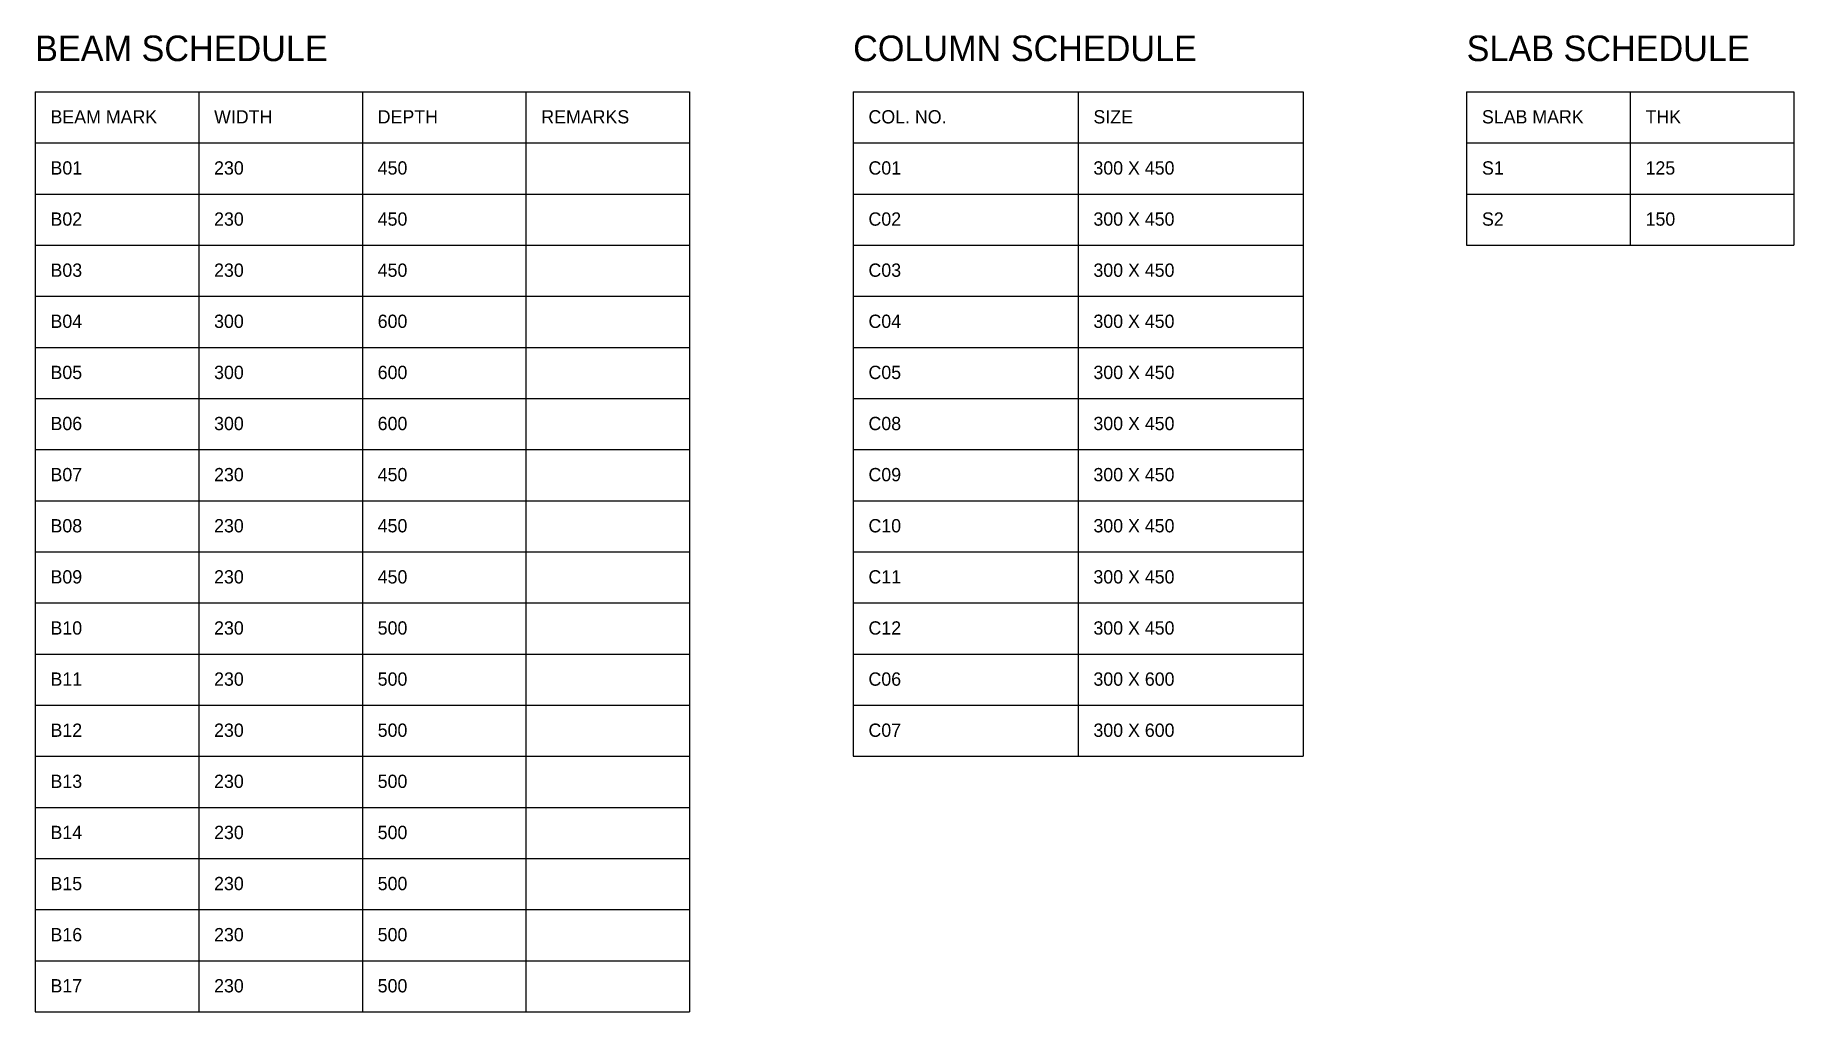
# Model space of a CAD drawing. Header units: millimetres. Extents: x 0 to 17200, y -9000 to 554.
import ezdxf

# ---------------------------------------------------------------- set-up
doc = ezdxf.new("R2010")
doc.units = ezdxf.units.MM
doc.layers.add('STR_TABLE', color=7, linetype='Continuous')

msp = doc.modelspace()

# ---------------------------------------------------------------- linework, layer by layer
at = {"layer": 'STR_TABLE'}
for p, q in [((0, 0), (6400, 0)), ((0, 0), (0, -9000)), ((1600, 0), (1600, -9000)), ((3200, 0), (3200, -9000)), ((4800, 0), (4800, -9000)), ((6400, 0), (6400, -9000)), ((8000, 0), (12400, 0)), ((8000, 0), (8000, -6500)), ((10200, 0), (10200, -6500)), ((12400, 0), (12400, -6500)), ((14000, 0), (17200, 0)), ((14000, 0), (14000, -1500)), ((15600, 0), (15600, -1500)), ((17200, 0), (17200, -1500)), ((0, -500), (6400, -500)), ((8000, -500), (12400, -500)), ((14000, -500), (17200, -500)), ((0, -1000), (6400, -1000)), ((8000, -1000), (12400, -1000)), ((14000, -1000), (17200, -1000)), ((0, -1500), (6400, -1500)), ((8000, -1500), (12400, -1500)), ((14000, -1500), (17200, -1500)), ((0, -2000), (6400, -2000)), ((8000, -2000), (12400, -2000)), ((0, -2500), (6400, -2500)), ((8000, -2500), (12400, -2500)), ((0, -3000), (6400, -3000)), ((8000, -3000), (12400, -3000)), ((0, -3500), (6400, -3500)), ((8000, -3500), (12400, -3500)), ((0, -4000), (6400, -4000)), ((8000, -4000), (12400, -4000)), ((0, -4500), (6400, -4500)), ((8000, -4500), (12400, -4500)), ((0, -5000), (6400, -5000)), ((8000, -5000), (12400, -5000)), ((0, -5500), (6400, -5500)), ((8000, -5500), (12400, -5500)), ((0, -6000), (6400, -6000)), ((8000, -6000), (12400, -6000)), ((0, -6500), (6400, -6500)), ((8000, -6500), (12400, -6500)), ((0, -7000), (6400, -7000)), ((0, -7500), (6400, -7500)), ((0, -8000), (6400, -8000)), ((0, -8500), (6400, -8500)), ((0, -9000), (6400, -9000))]:
    msp.add_line(p, q, dxfattribs=at)

# ---------------------------------------------------------------- texts
for s, height, p in [('BEAM SCHEDULE', 250, (0, 300)), ('COLUMN SCHEDULE', 250, (8000, 300)), ('SLAB SCHEDULE', 250, (14000, 300)), ('BEAM MARK', 130, (150, -310)), ('WIDTH', 130, (1750, -310)), ('DEPTH', 130, (3350, -310)), ('REMARKS', 130, (4950, -310)), ('COL. NO.', 130, (8150, -310)), ('SIZE', 130, (10350, -310)), ('SLAB MARK', 130, (14150, -310)), ('THK', 130, (15750, -310)), ('B01', 130, (150, -810)), ('230', 130, (1750, -810)), ('450', 130, (3350, -810)), ('C01', 130, (8150, -810)), ('300 X 450', 130, (10350, -810)), ('S1', 130, (14150, -810)), ('125', 130, (15750, -810)), ('B02', 130, (150, -1310)), ('230', 130, (1750, -1310)), ('450', 130, (3350, -1310)), ('C02', 130, (8150, -1310)), ('300 X 450', 130, (10350, -1310)), ('S2', 130, (14150, -1310)), ('150', 130, (15750, -1310)), ('B03', 130, (150, -1810)), ('230', 130, (1750, -1810)), ('450', 130, (3350, -1810)), ('C03', 130, (8150, -1810)), ('300 X 450', 130, (10350, -1810)), ('B04', 130, (150, -2310)), ('300', 130, (1750, -2310)), ('600', 130, (3350, -2310)), ('C04', 130, (8150, -2310)), ('300 X 450', 130, (10350, -2310)), ('B05', 130, (150, -2810)), ('300', 130, (1750, -2810)), ('600', 130, (3350, -2810)), ('C05', 130, (8150, -2810)), ('300 X 450', 130, (10350, -2810)), ('B06', 130, (150, -3310)), ('300', 130, (1750, -3310)), ('600', 130, (3350, -3310)), ('C08', 130, (8150, -3310)), ('300 X 450', 130, (10350, -3310)), ('B07', 130, (150, -3810)), ('230', 130, (1750, -3810)), ('450', 130, (3350, -3810)), ('C09', 130, (8150, -3810)), ('300 X 450', 130, (10350, -3810)), ('B08', 130, (150, -4310)), ('230', 130, (1750, -4310)), ('450', 130, (3350, -4310)), ('C10', 130, (8150, -4310)), ('300 X 450', 130, (10350, -4310)), ('B09', 130, (150, -4810)), ('230', 130, (1750, -4810)), ('450', 130, (3350, -4810)), ('C11', 130, (8150, -4810)), ('300 X 450', 130, (10350, -4810)), ('B10', 130, (150, -5310)), ('230', 130, (1750, -5310)), ('500', 130, (3350, -5310)), ('C12', 130, (8150, -5310)), ('300 X 450', 130, (10350, -5310)), ('B11', 130, (150, -5810)), ('230', 130, (1750, -5810)), ('500', 130, (3350, -5810)), ('C06', 130, (8150, -5810)), ('300 X 600', 130, (10350, -5810)), ('B12', 130, (150, -6310)), ('230', 130, (1750, -6310)), ('500', 130, (3350, -6310)), ('C07', 130, (8150, -6310)), ('300 X 600', 130, (10350, -6310)), ('B13', 130, (150, -6810)), ('230', 130, (1750, -6810)), ('500', 130, (3350, -6810)), ('B14', 130, (150, -7310)), ('230', 130, (1750, -7310)), ('500', 130, (3350, -7310)), ('B15', 130, (150, -7810)), ('230', 130, (1750, -7810)), ('500', 130, (3350, -7810)), ('B16', 130, (150, -8310)), ('230', 130, (1750, -8310)), ('500', 130, (3350, -8310)), ('B17', 130, (150, -8810)), ('230', 130, (1750, -8810)), ('500', 130, (3350, -8810))]:
    msp.add_text(s, height=height, dxfattribs=at).set_placement(p)

doc.saveas('drawing.dxf')
